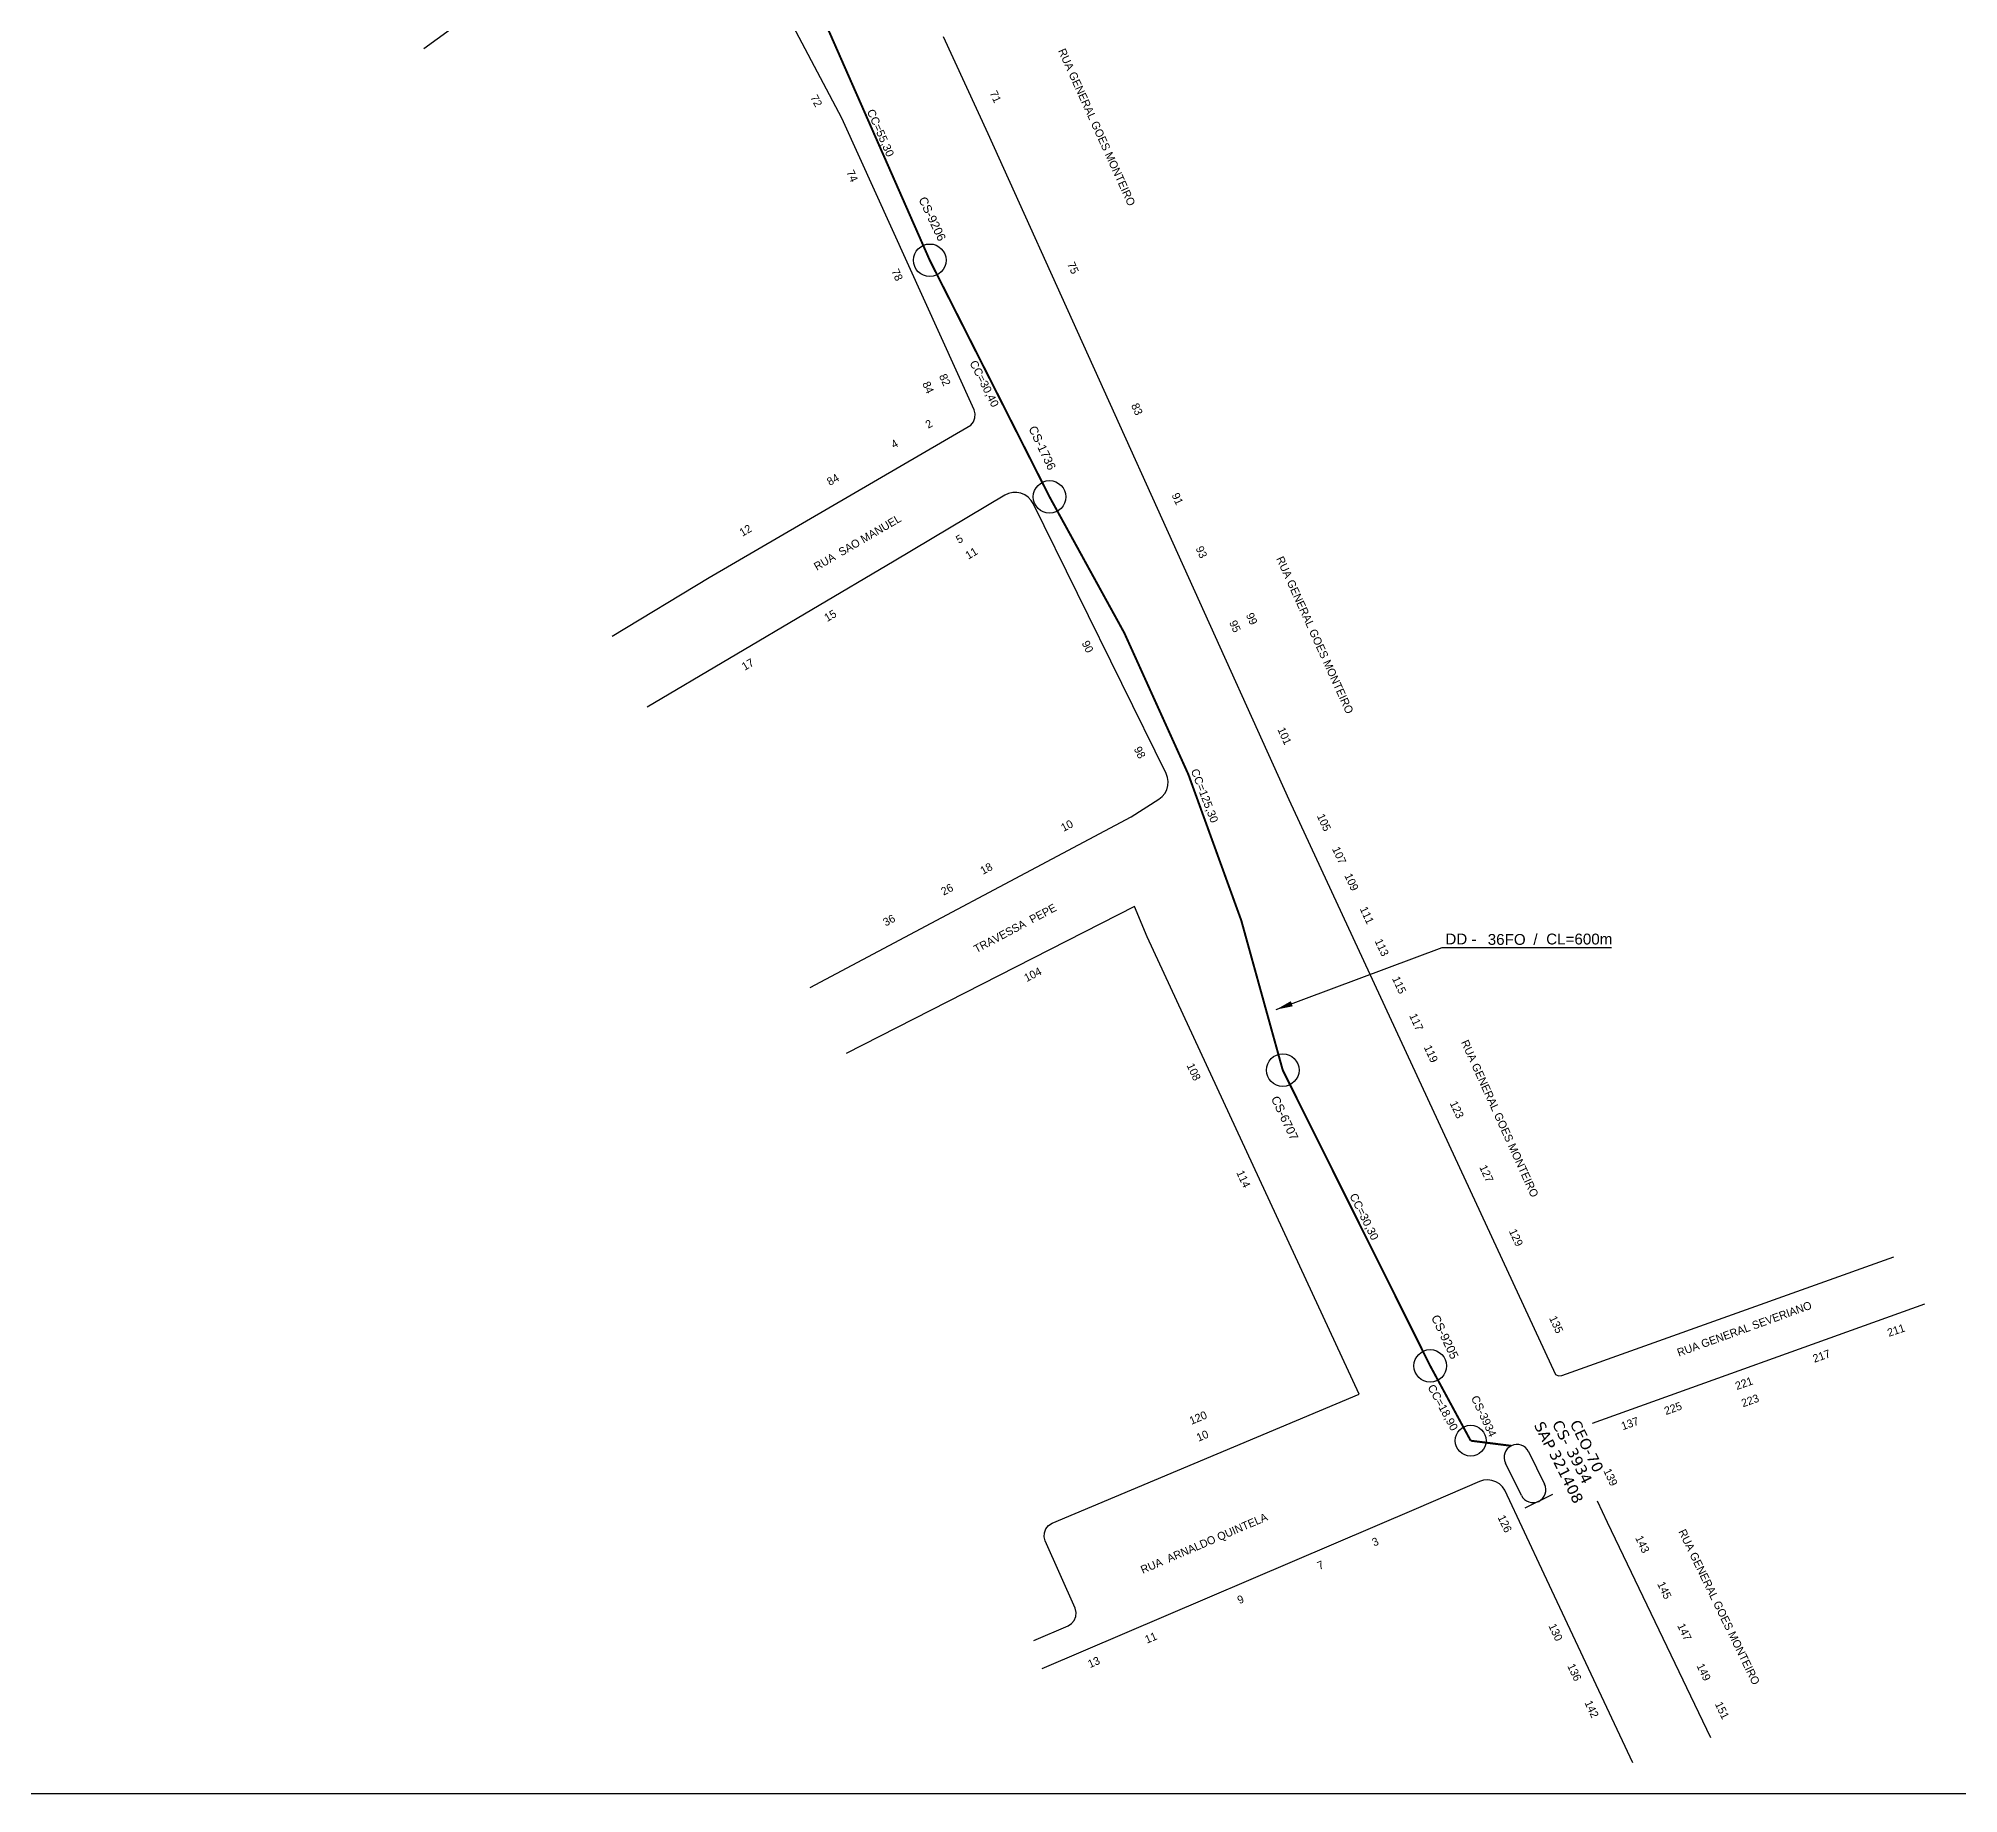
# Model space of a CAD drawing. Header units: inches. Extents: x 10034 to 13570, y 6729 to 9325.
# Drawn here: x 10365.2 to 10653.1, y 8730.9 to 8994 of the extents above; entities that cross this region are included whole.
import ezdxf
from ezdxf.enums import TextEntityAlignment as Align

# ---------------------------------------------------------------- set-up
doc = ezdxf.new("R2010")
doc.units = ezdxf.units.IN
doc.header["$MEASUREMENT"] = 0
for name, color, linetype in [('20.4-CEOS', 1, 'Continuous'), ('ALINHAMENTO PREDIAL', 120, 'Continuous'), ('CAIXAS SUB.', 7, 'Continuous'), ('Legenda', 1, 'Continuous'), ('METRAGEM', 7, 'Continuous'), ('ml', 1, 'Continuous'), ('NOME LOGRADOURO', 252, 'Continuous'), ('NUMERAÇÃO', 7, 'Continuous'), ('surveys legendas', 7, 'Continuous')]:
    doc.layers.add(name, color=color, linetype=linetype)
doc.styles.add('ARIAL', font='arial.ttf')
doc.styles.add('siredit', font='verdana.ttf')
doc.dimstyles.new('ISO-25', dxfattribs={"dimtxt": 2.5, "dimasz": 2.5, "dimexe": 1.25, "dimexo": 0.625, "dimtad": 1, "dimtxsty": 'Standard', "dimcen": 2.5, "dimadec": 0, "dimazin": 0, "dimtfac": 1, "dimtmove": 0, "dimatfit": 3, "dimfxl": 0, "dimarcsym": 0})

msp = doc.modelspace()

# ---------------------------------------------------------------- linework, layer by layer
msp.add_lwpolyline([(10034.08, 8730.9), (10872.65, 8730.9), (10872.65, 9324.9), (10034.08, 9324.9), (10034.08, 8730.9)])
at = {"color": 1, "const_width": 0.3}
for points in [[(10516.81, 8925.28), (10498.85, 8960.75), (10482.48, 8997.93), (10463.21, 9038.15)], [(10586.04, 8783.03), (10579.95, 8783.8)]]:
    msp.add_lwpolyline(points, dxfattribs=at)
msp.add_lwpolyline([(10579.95, 8783.8), (10573.88, 8795.02), (10551.77, 8839.35, 0.077574), (10516.81, 8925.28)], format="xyb", dxfattribs=at)
at = {"layer": '20.4-CEOS', "color": 5}
for p, q in [((10588.63, 8782.16), (10591.03, 8777.3)), ((10587.56, 8775.59), (10585.17, 8780.45))]:
    msp.add_line(p, q, dxfattribs=at)
msp.add_lwpolyline([(10592.24, 8775.74), (10588.06, 8773.68)], dxfattribs=at)
for centre, start, end in [((10586.9, 8781.3), 26.2645, 206.2645), ((10589.29, 8776.44), 206.2645, 26.2645)]:
    msp.add_arc(centre, 1.93, start, end, dxfattribs=at)
at = {"layer": 'ALINHAMENTO PREDIAL'}
for points in [[(10448.96, 9011.35), (10422.97, 8992.43)], [(10451.25, 8904.41), (10465.76, 8913.22), (10504.99, 8936.04), (10505.39, 8936.52), (10505.63, 8937.11), (10505.67, 8937.73), (10505.52, 8938.34), (10485.66, 8982.05), (10472.4, 9007.14)], [(10500.86, 8994.28), (10507.56, 8979.77), (10552.69, 8879.9), (10592.65, 8793.74), (10593.11, 8793.51), (10593.64, 8793.55), (10643.39, 8811.37)], [(10480.93, 8851.74), (10529.07, 8877.34), (10533.21, 8879.97), (10533.69, 8880.36), (10534.09, 8880.84), (10534.39, 8881.39), (10534.56, 8882), (10534.6, 8882.62), (10534.51, 8883.24), (10534.29, 8883.83), (10514.33, 8924.29), (10514.04, 8924.76), (10513.61, 8925.22), (10513.1, 8925.58), (10512.52, 8925.83), (10511.91, 8925.95), (10511.28, 8925.94), (10510.67, 8925.8), (10510.1, 8925.54), (10493.51, 8915.64), (10456.47, 8893.75)], [(10514.44, 8753.84), (10519.59, 8756.05), (10520.11, 8756.39), (10520.52, 8756.87), (10520.75, 8757.45), (10520.79, 8758.07), (10520.63, 8758.7), (10516.16, 8768.77), (10516, 8769.37), (10516.03, 8770), (10516.25, 8770.58), (10516.65, 8771.07), (10517.21, 8771.42), (10563.21, 8790.79), (10531.44, 8859.31), (10529.54, 8863.89), (10486.34, 8841.82)], [(10598.22, 8786.45), (10648.03, 8804.34)], [(10604.26, 8735.52), (10590.98, 8763.8), (10585.08, 8776.37), (10584.72, 8776.89), (10584.26, 8777.31), (10583.73, 8777.63), (10583.13, 8777.84), (10582.51, 8777.91), (10581.88, 8777.86), (10581.28, 8777.67), (10571.76, 8773.61), (10515.65, 8749.6)], [(10598.89, 8774.8), (10600.41, 8771.57), (10615.93, 8739.33)]]:
    msp.add_lwpolyline(points, dxfattribs=at)
at = {"layer": 'CAIXAS SUB.', "color": 5}
msp.add_circle((10579.95, 8783.8), 2.31, dxfattribs=at)
at = {"layer": 'ml', "color": 5}
for centre in [(10498.85, 8960.75), (10516.81, 8925.28), (10551.77, 8839.35), (10573.88, 8795.02)]:
    msp.add_circle(centre, 2.44, dxfattribs=at)

# ---------------------------------------------------------------- texts
at = {"layer": '20.4-CEOS', "color": 5, "style": 'siredit'}
for tag, p in [('SAP', (10591.09, 8784.59)), ('321408', (10594.3, 8778.41))]:
    msp.add_attdef(tag, text='', height=1.64, rotation=296.2645, dxfattribs=at).set_placement(p, align=Align.MIDDLE_CENTER)
for tag, text, p in [('CS-', 'CS-XXXX', (10594.42, 8785.4)), ('CEO-70', 'CEOSXXX', (10598.1, 8783.36)), ('3934', 'CS-XXXX', (10596.99, 8780.42))]:
    msp.add_attdef(tag, text=text, height=1.636, rotation=296.2645, dxfattribs=at).set_placement(p, align=Align.TOP_CENTER)
at = {"layer": 'CAIXAS SUB.', "color": 5, "style": 'ARIAL'}
msp.add_text('CS-3934', height=1.2, rotation=295.144, dxfattribs=at).set_placement((10579.97, 8790.22))
at = {"layer": 'Legenda', "color": 7, "style": 'ARIAL'}
for s, height, p in [('DD -', 1.628, (10578.49, 8859.01)), ('36FO', 1.628, (10585.35, 8858.94)), ('/', 1.63, (10589.67, 8858.97)), ('CL=600m', 1.628, (10596.23, 8859))]:
    msp.add_text(s, height=height, rotation=359.9684, dxfattribs=at).set_placement(p, align=Align.MIDDLE_CENTER)
at = {"layer": 'METRAGEM', "color": 3, "style": 'ARIAL'}
for s, rotation, p in [('CC=55,30', 293.7723, (10489.4, 8983.08)), ('CC=30,40', 296.8564, (10504.78, 8945.37)), ('CC=125,30', 291.1002, (10537.97, 8884.25)), ('CC=30,30', 296.5046, (10561.75, 8820.52)), ('CC=18,90', 298.4346, (10573.45, 8791.83))]:
    msp.add_text(s, height=1.2, rotation=rotation, dxfattribs=at).set_placement(p)
at = {"layer": 'NOME LOGRADOURO'}
for s, rotation, p in [('RUA GENERAL GOES MONTEIRO', 294.3176, (10518.06, 8992.16)), ('RUA  SAO MANUEL', 30.3823, (10481.92, 8914.2)), ('RUA GENERAL GOES MONTEIRO', 294.3176, (10550.76, 8916.03)), ('TRAVESSA  PEPE', 27.9964, (10505.85, 8856.87)), ('RUA GENERAL GOES MONTEIRO', 294.3998, (10578.47, 8843.54)), ('RUA GENERAL SEVERIANO', 19.856, (10611.16, 8796.39)), ('RUA  ARNALDO QUINTELA', 23.2041, (10530.78, 8763.83)), ('RUA GENERAL GOES MONTEIRO', 295.8925, (10611.06, 8770.17))]:
    msp.add_text(s, height=1.2, rotation=rotation, dxfattribs=at).set_placement(p)
at = {"layer": 'NUMERAÇÃO'}
for s, rotation, p in [('72', 297.8248, (10480.9, 8985.17)), ('71', 294.7521, (10507.79, 8985.84)), ('74', 294.4018, (10486.32, 8973.96)), ('78', 294.4018, (10493.05, 8959.14)), ('75', 294.2843, (10519.43, 8960.18)), ('84', 294.4018, (10497.7, 8942.26)), ('82', 294.4018, (10500.21, 8943.39)), ('83', 294.2843, (10529.01, 8939)), ('2', 30.1581, (10498.63, 8935.48)), ('4', 30.1581, (10493.47, 8932.49)), ('84', 30.1581, (10483.86, 8926.9)), ('91', 294.2843, (10535.08, 8925.56)), ('12', 30.1581, (10470.75, 8919.29)), ('5', 30.842, (10503.22, 8918.23)), ('11', 30.842, (10504.63, 8915.86)), ('93', 294.2843, (10538.68, 8917.58)), ('15', 30.5935, (10483.47, 8906.51)), ('99', 294.2843, (10546.22, 8907.58)), ('95', 294.2843, (10543.71, 8906.45)), ('90', 296.226, (10521.59, 8903.37)), ('17', 30.5935, (10471.1, 8899.2)), ('101', 294.2843, (10550.95, 8890.43)), ('101', 294.2843, (10550.95, 8890.43)), ('98', 296.226, (10529.41, 8887.51)), ('10', 28.0115, (10518.91, 8875.05)), ('105', 294.795, (10556.86, 8877.45)), ('18', 28.0115, (10506.82, 8868.62)), ('107', 294.795, (10559.14, 8872.52)), ('26', 28.0115, (10500.93, 8865.49)), ('109', 294.795, (10560.99, 8868.52)), ('36', 28.0115, (10492.24, 8860.87)), ('111', 294.795, (10563.29, 8863.54)), ('113', 294.795, (10565.53, 8858.71)), ('104', 27.0779, (10513.37, 8852.54)), ('115', 294.795, (10568.13, 8853.08)), ('117', 294.795, (10570.7, 8847.52)), ('117', 294.795, (10570.7, 8847.52)), ('119', 294.795, (10572.9, 8842.77)), ('108', 294.8446, (10537.33, 8840.06)), ('123', 294.795, (10576.78, 8834.4)), ('114', 294.8446, (10544.78, 8824)), ('127', 294.795, (10581.21, 8824.81)), ('129', 294.795, (10585.65, 8815.22)), ('135', 294.795, (10591.68, 8802.18)), ('211', 18.4759, (10642.65, 8799.36)), ('217', 19.4086, (10631.49, 8795.48)), ('221', 19.4086, (10619.86, 8791.39)), ('225', 19.4086, (10609.22, 8787.64)), ('223', 19.4086, (10620.78, 8788.8)), ('120', 22.8538, (10538.08, 8786.17)), ('137', 19.4086, (10602.76, 8785.37)), ('10', 22.8538, (10539.14, 8783.64)), ('139', 295.1875, (10599.82, 8779.29)), ('126', 295.0523, (10583.96, 8772.32)), ('143', 295.5902, (10604.58, 8769.23)), ('3', 23.1658, (10565.47, 8767.92)), ('7', 23.1658, (10557.26, 8764.42)), ('145', 295.5902, (10607.89, 8762.33)), ('9', 23.1658, (10545.27, 8759.28)), ('11', 23.1658, (10531.41, 8753.36)), ('130', 295.1136, (10591.58, 8756.05)), ('147', 295.5902, (10610.89, 8756.08)), ('13', 23.1658, (10522.86, 8749.7)), ('136', 295.1136, (10594.4, 8750.05)), ('149', 295.5902, (10613.78, 8750.07)), ('142', 295.1136, (10596.99, 8744.53)), ('151', 295.5902, (10616.53, 8744.33))]:
    msp.add_text(s, height=1.2, rotation=rotation, dxfattribs=at).set_placement(p)
at = {"layer": 'surveys legendas', "color": 5, "style": 'ARIAL'}
for s, p in [('CS-9206', (10497.13, 8969.89)), ('CS-1736', (10513.62, 8935.55)), ('CS-6707', (10549.97, 8835.09)), ('CS-9205', (10573.99, 8802.29))]:
    msp.add_text(s, height=1.287, rotation=295.4148, dxfattribs=at).set_placement(p)

# ---------------------------------------------------------------- leaders
msp.add_leader([(10550.78, 8848.43), (10575.69, 8857.71), (10601.08, 8857.71)], dimstyle='ISO-25', override={"dimgap": 0.625, "dimtad": 0})

doc.saveas('drawing.dxf')
